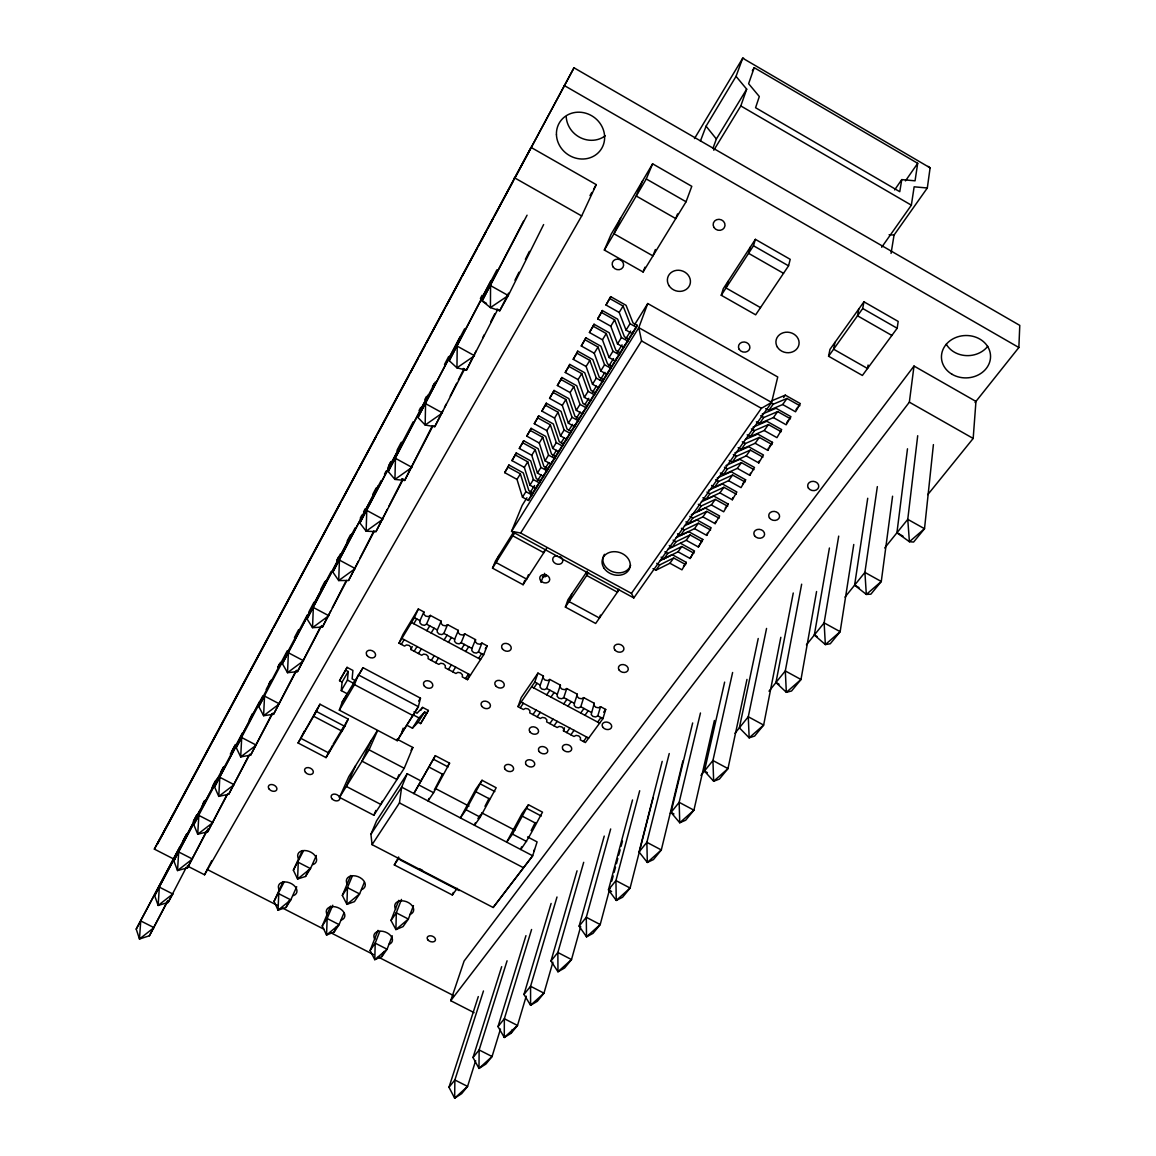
<?xml version="1.0" encoding="UTF-8"?>
<svg xmlns="http://www.w3.org/2000/svg" width="1156" height="1156" viewBox="0 0 1156 1156"><rect width="100%" height="100%" fill="white"/><g stroke="black" fill="none" stroke-linecap="round" stroke-linejoin="round"><path stroke-width="1.5" d="M410.958 649.542L411.045 647.374L409.181 645.467L406.479 644.932L404.528 646.103L399.022 643.17L402.982 634.427L418.342 608.966L423.876 611.929L423.79 614.139L425.654 616.076L428.37 616.596L430.35 615.397L441.13 621.177L441.028 623.387L442.878 625.309L445.595 625.83L447.589 624.645L458.34 630.41L458.224 632.607L460.059 634.528L462.776 635.049L464.784 633.864L475.521 639.629L475.391 641.811L477.211 643.719L479.928 644.239L481.951 643.068L487.167 645.872L483.67 654.744L467.486 679.67L462.284 676.91L462.414 674.772L460.579 672.893L457.877 672.359L455.898 673.5L445.219 667.807L445.32 665.654L443.485 663.761L440.783 663.241L438.803 664.382L428.11 658.689L428.197 656.521L426.362 654.628L423.66 654.094L421.68 655.25L410.958 649.542L412.259 646.609M423.876 611.929L419.975 620.642L419.903 622.853L421.767 624.789L424.498 625.324L426.492 624.124L430.35 615.397M975.057 402.534L1018.855 347.508L1019.78 325.4L573.997 67.799L157.418 843.981L169.051 822.595M441.13 621.177L437.344 629.933L437.243 632.144L439.107 634.08L441.838 634.601L443.846 633.416L447.589 624.645M307.308 614.949L258.785 706.533L263.597 715.709L279.391 703.874L264.536 696.071L263.597 715.709L273.567 714.278L296.659 670.321M287.338 650.669L236.2 747.556L240.694 756.905L256.271 745.143L241.705 737.542L240.694 756.905L250.679 755.099L272.7 713.295M458.34 630.41L454.669 639.21L454.554 641.407L456.403 643.328L459.134 643.863L461.157 642.693L464.784 633.864M242.457 732.918L193.76 824.604L197.719 834.227L212.849 822.61L198.846 815.399L197.719 834.227L207.704 831.771L227.689 793.955M475.521 639.629L471.951 648.473L471.821 650.655L473.657 652.576L476.388 653.097L478.425 651.941L481.951 643.068M927.806 494.609L973.179 438.442L975.953 401.421L914.006 366.047L464.105 961.041L450.724 1000.691L474.09 1012.642M543.407 676.029L540.271 685.046L540.069 687.199L541.875 689.077L544.606 689.612L546.672 688.485L549.779 679.439L560.4 685.132L560.183 687.256L561.961 689.135L564.677 689.67L566.758 688.543L577.335 694.221L577.119 696.331L578.881 698.21L581.598 698.744L583.679 697.617L594.242 703.282L594.011 705.391L595.759 707.255L598.476 707.79L600.571 706.677L605.715 709.437L602.955 718.613L585.398 742.557L580.298 739.84L580.514 737.774L578.766 735.924L576.064 735.389L573.997 736.473L563.492 730.867L563.695 728.8L561.932 726.951L559.229 726.416L557.178 727.514L546.644 721.893L546.846 719.812L545.068 717.948L542.366 717.414L540.314 718.512L529.766 712.891L529.939 710.795L528.162 708.931L525.46 708.397L523.422 709.509L518.004 706.619L521.24 697.574L537.959 673.11L543.407 676.029L543.219 678.167L545.011 680.046L547.727 680.581L549.779 679.439M341.266 690.609L347.465 680.075L348.245 671.535L345.702 670.177L339.532 680.711L342.075 682.054L341.266 690.609L347.103 693.687M560.4 685.132L557.351 694.207L557.149 696.331L558.94 698.224L561.672 698.759L563.752 697.632L566.758 688.543M577.335 694.221L574.402 703.325L574.185 705.449L575.963 707.327L578.694 707.862L580.789 706.75L583.679 697.617M933.412 444.612L924.511 528.726L913.587 542.063L909.411 541.716L896.926 532.757L907.489 448.788M594.242 703.282L591.178 714.553L592.941 716.417L595.672 716.966L597.782 715.853L600.571 706.677M917.705 435.725L907.763 519.347L909.411 541.716L924.511 528.726L907.763 519.347L884.701 547.958M450.724 1000.691L909.353 402.172L914.006 366.047M892.577 496.213L881.277 581.497L870.887 594.17L866.335 594.43L854.602 585.153L867.723 498.265M891.059 253.395L894.05 235.058L927.314 187.994L930.103 167.837L928.08 166.377M527.584 836.915L537.092 841.9L532.685 855.772L493.164 907.489L372.073 844.646L399.456 802.914L401.652 787.135L407.201 773.711L421.449 781.196M877.346 486.618L864.905 572.408L866.335 594.43L881.277 581.497L864.905 572.408L844.993 597.103M897.172 328.246L898.183 321.426L863.937 301.803L829.965 349.387L828.577 356.236L862.39 375.454L897.172 328.246L862.723 308.507L863.937 301.803M881.681 247.254L911.362 205.176L914.136 186.81L927.314 187.994M752.339 70.776L754.218 67.684L917.705 163.314L915.046 180.827L901.767 179.599L894.614 189.916M853.764 544.49L840.152 631.682L830.268 643.762L825.355 644.571L814.33 635.005L829.416 548.002M901.767 179.599L899.773 191.694L755.576 107.725L759.319 96.526L748.611 83.694L754.218 67.684M868.098 365.036L867.52 368.504L833.606 349.199L834.964 342.378M838.707 536.109L824.127 622.867L825.355 644.571L840.152 631.682L824.127 622.867L806.426 644.846M816.57 591.525L800.992 679.497L791.557 690.999L786.34 692.314L775.951 682.502L793.262 592.999M858.749 309.057L857.521 315.79L891.854 335.442M801.657 584.185L785.3 670.942L786.34 692.314L800.992 679.497L785.3 670.942L775.951 682.502L779.072 684.207M780.835 637.303L763.639 725.072L754.637 736.054L749.16 737.817L739.363 727.803L758.22 638.502M766.558 628.43L748.279 716.763L749.16 737.817L763.639 725.072L748.279 716.763L734.97 733.309M746.978 679.41L727.977 768.596L719.393 779.086L713.657 781.254L704.423 771.066L724.639 682.112M765.662 408.632L768.812 410.394L782.67 404.542L795.53 411.782L800.342 403.617L785.314 395.15L771.457 400.901M756.385 421.81L759.506 423.558L773.393 417.605L786.181 424.787L790.95 416.68L776.008 408.27L762.136 414.137M732.615 672.489L712.934 760.518L713.657 781.254L727.977 768.596L712.934 760.518L700.926 775.445M714.394 720.491L693.918 810.183L685.696 820.211L679.742 822.754L671.015 812.408L692.661 722.962M747.21 434.829L750.316 436.578L764.217 430.523L776.948 437.647L781.673 429.599L766.818 421.261L752.932 427.229M738.149 447.704L741.242 449.438L755.157 443.283L767.801 450.363L772.511 442.372L757.729 434.078L745.36 439.482M767.801 450.363L768.307 448.21M729.19 460.42L732.268 462.14L746.198 455.898L758.784 462.92L763.451 454.987L748.741 446.765L734.826 452.921M700.464 712.992L679.164 802.322L679.742 822.754L693.918 810.183L679.164 802.322L670.307 813.347M758.784 462.92L759.29 460.767M682.907 760.85L661.319 849.963L653.458 859.558L647.317 862.448L639.066 851.958L662.2 761.37M720.332 473.006L723.396 474.711L737.326 468.368L749.854 475.347L754.478 467.472L739.854 459.308L725.925 465.565M749.854 475.347L750.389 473.18M711.576 485.433L714.625 487.124L728.569 480.694L741.025 487.63L745.62 479.812L731.069 471.706L717.125 478.049M420.481 698.166L418.356 706.677L397.259 740.693L339.329 710.16L342.263 701.865L363.042 667.706L420.481 698.166L418.616 701.1M702.92 497.73L705.955 499.406L719.913 492.89L732.312 499.768L736.863 492.008L722.384 483.959L708.44 490.39M732.312 499.768L732.861 497.586M669.237 753.539L646.869 842.319L647.317 862.448L661.319 849.963L646.869 842.319L639.066 851.958M727.644 506.241L715.289 499.392L701.331 505.952L697.386 511.544L711.345 504.941L723.685 511.776L728.208 504.059L713.787 496.069L701.389 501.863M788.551 265.837L790.213 259.334L755.374 239.35L723.28 288.711L721.257 295.271L755.663 314.822L788.551 265.837L753.495 245.751L755.374 239.35M653.126 797.871L630.107 888.039L622.578 897.244L616.264 900.437L608.461 889.845L632.52 799.938M685.913 521.891L688.904 523.538L702.877 516.862L715.145 523.639L719.639 515.995L705.305 508.062L691.346 514.651M715.145 523.639L715.723 521.457M677.546 533.769L680.537 535.416L694.496 528.653L706.721 535.387L711.171 527.786L696.909 519.911L684.496 525.85M706.721 535.387L707.299 533.191M639.702 790.747L615.931 880.597L616.264 900.437L630.107 888.039L615.931 880.597L608.461 889.845L611.596 891.493M667.966 549.288L686.216 540.3L698.369 546.99L702.805 539.447L688.6 531.63L676.188 537.627M609.949 888.054L600.21 924.554L592.985 933.369L586.511 936.837L579.127 926.158L604.241 836.063M611.799 881.103L613.186 875.901M614.111 872.419L615.512 867.217M616.437 863.734L617.824 858.518M618.749 855.05L620.151 849.833M621.075 846.365L622.463 841.149M698.369 546.99L702.805 539.447M661.087 557.134L664.05 558.753L678.023 551.831L690.118 558.478L694.51 550.979L680.393 543.219M690.118 558.478L693.571 552.308M652.995 568.622L655.943 570.226L669.931 563.247L681.953 569.836L686.317 562.394L672.257 554.678L659.845 560.819M610.671 828.968L586.294 917.286L586.511 936.837L600.21 924.554L586.294 917.286L579.127 926.158M580.688 926.52L571.512 959.567L564.576 968.02L557.972 971.763L550.993 960.997L577.046 870.815M583.693 862.318L557.857 952.486L557.972 971.763L571.512 959.567L557.857 952.486L550.993 960.997M552.886 962.182L543.97 993.177L537.309 1001.313L530.59 1005.272L523.971 994.449L551.123 903.457M557.004 896.998L530.575 986.27L530.59 1005.272L543.97 993.177L530.575 986.27L523.971 994.449M750.475 246.893L748.568 253.323L783.537 273.322M526.197 996.212L517.512 1025.473L511.111 1033.291L504.276 1037.467L498.005 1026.586L525.951 935.652M511.111 1033.291L512.137 1029.852M531.587 929.496L504.348 1018.739L504.276 1037.467L517.512 1025.473L504.348 1018.739L498.005 1026.586M728.005 281.428L725.997 287.974L760.503 307.612M500.476 1029.028L492.066 1056.526L485.91 1064.055L478.989 1068.419L473.021 1057.509L501.69 966.662M397.259 740.693L401.594 733.15L403.155 728.15M475.651 1060.673L467.573 1086.423L461.649 1093.663L454.655 1098.2L448.99 1087.261L478.295 996.573M507.079 960.795L479.133 1049.951L478.989 1068.419L492.066 1056.526L479.133 1049.951L473.021 1057.509M618.33 589.271L617.391 592.19L586.684 575.471L587.682 572.581M483.468 990.967L454.872 1079.979L454.655 1098.2L467.573 1086.423L454.872 1079.979L448.99 1087.261M521.529 846.886L520.677 849.487C529.332 837.941 535.604 824.56 542.511 812.162L528.451 804.749L522.021 813.593L506.66 842.146L512.513 834.112L528.451 804.749M563.492 730.867L564.475 727.818M600.398 615.079L599.444 618.027L569.084 601.568L571.642 594.271M713.787 150.237L740.808 105.947L746.689 89.157L736.04 76.354L742.701 58.19L743.626 58.176M619.341 589.387L595.658 623.474L565.371 607.073L567.928 599.776L587.219 571.122M518.004 706.619L534.78 682.112L537.959 673.11M475.434 822.725L474.509 825.297L480.231 817.176L496.184 787.756L482.038 780.286L475.81 789.273L460.391 817.913L466.07 809.749L482.038 780.286M398.618 857.001L394.312 864.919L452.357 895.019L453.268 892.446M712.92 148.459L716.359 138.995L746.689 89.157M542.395 576.989L545.719 576.497L546.239 575.096M647.75 303.537L638.791 327.668L511.559 531.327L633.82 597.927L771.601 402.433L777.742 376.972L647.75 303.537L634.427 324.952M686.057 201.765L691.794 186.318L652.62 163.82L611.119 234.292L604.342 250.043L643.083 271.992L686.057 201.765L646.291 178.963L652.62 163.82M540.979 582.364L543.493 575.645M508.943 465.015L508.033 467.096L520.373 473.859L525.908 491.661L531.905 494.956L532.772 492.803L528.87 490.664L523.307 472.905L508.943 465.015L504.695 472.631L516.992 479.379L522.483 497.181L528.48 500.461L636.436 327.321L637.202 325.298L633.011 322.943L626.075 305.329L610.7 296.659L606.019 305.04L619.183 312.452L626.046 330.125L632.448 333.723L633.213 331.7M677.517 213.918L675.769 218.6L636.234 196L642.678 180.712M624.645 345.427L623.879 347.465L617.506 343.881L610.773 326.209L597.681 318.854L602.319 310.531L617.607 319.143L624.428 336.772L628.589 339.113L627.824 341.136L621.437 337.552L614.645 319.88L601.525 312.496L602.319 310.531M413.458 905.61L408.371 919.049L403.025 926.635L395.916 929.568L391.003 920.451L398.791 900.336M544.881 549.822L543.797 552.684L512.787 535.806L513.943 532.974M700.42 141.075L706.07 126.192L736.04 76.354M616.191 358.996L615.411 361.048L609.067 357.493L602.449 339.792L589.43 332.495L594.04 324.244L609.241 332.784L615.946 350.427L620.078 352.753L619.313 354.791L612.955 351.236L606.279 333.549L593.23 326.223L594.04 324.244M607.839 372.405L607.045 374.457L600.744 370.946L594.227 353.23L581.28 345.976L585.846 337.783L600.976 346.265L607.565 363.923L611.683 366.235L610.888 368.287L604.574 364.761L598.013 347.046L585.023 339.777L585.846 337.783M392.245 935.782L387.087 949.235L381.914 956.561L374.775 959.668L370.093 950.507L377.998 930.363M655.365 249.537L652.938 255.895L613.966 233.743L620.628 218.137M528.364 574.821L526.702 579.142L496.054 562.524L498.987 555.4M381.914 956.561L383.864 951.518M339.329 710.16L354.487 684.612L358.273 674.844L418.356 706.677L401.594 733.15M643.083 271.992L644.947 267.195M599.574 385.656L598.779 387.722L592.508 384.226L586.092 366.495L573.217 359.299L577.754 351.164L592.811 359.588L599.27 377.275L603.374 379.558L602.579 381.625L596.294 378.113L589.835 360.397L576.931 353.172L577.754 351.164M401.479 899.426L396.306 912.835L391.003 920.451M513.828 531.688L495.462 561.021L492.514 568.16L523.09 584.719L524.752 580.399M429.049 798.42L428.038 800.963L433.587 792.713L449.583 763.177L435.335 755.677L413.848 793.522L435.335 755.677M379.804 931.404L375.209 943.152L370.093 950.507M583.332 411.695L582.523 413.79L576.309 410.351L570.125 392.592L557.38 385.497L561.845 377.492L576.743 385.772L583 403.487L587.046 405.742L586.236 407.837L580.009 404.369L573.781 386.624L561.007 379.515L561.845 377.492M575.356 424.498L574.532 426.593L568.362 423.183L562.278 405.409L549.591 398.372L554.027 390.425L568.853 398.647L574.994 416.377L579.026 418.616L578.202 420.712L572.018 417.273L565.891 399.514L553.175 392.448L554.027 390.425M567.466 437.156L566.642 439.266L560.501 435.87L554.519 418.096L541.904 411.103L546.297 403.198L561.05 411.377L567.09 429.107L571.107 431.333L570.269 433.442L564.114 430.032L558.088 412.259L545.444 405.25L546.297 403.198M467.486 679.67L469.249 675.22M559.677 449.655L558.825 451.779L552.727 448.412L546.846 430.624L534.289 423.688L538.667 415.842L553.319 423.963L559.273 441.693L563.261 443.904L562.423 446.014L556.296 442.632L550.372 424.859L537.786 417.894L538.667 415.842M551.961 462.024L551.109 464.163L545.04 460.81L539.245 443.023L526.76 436.13L531.11 428.341L545.69 436.404L551.542 454.149L555.516 456.345L554.663 458.455L548.565 455.103L542.742 437.315L530.228 430.408L531.11 428.341M544.346 474.263L543.479 476.388L537.439 473.064L531.746 455.276L519.319 448.441L523.639 440.696L538.147 448.701L543.898 466.46L547.843 468.628L546.99 470.767L540.936 467.429L535.199 449.641L522.743 442.777L523.639 440.696M536.803 486.358L535.936 488.497L529.925 485.188L524.333 467.4L511.964 460.608L516.255 452.921L530.691 460.868L536.341 478.627L540.271 480.78L539.404 482.919L533.378 479.61L527.743 461.822L515.359 455.002L516.255 452.921M606.019 305.04L610.7 296.659M528.48 500.461L529.347 498.308M364.371 882.274L359.588 893.906L354.444 901.637L346.916 904.353L342.335 895.409L350.716 875.511M343.939 912.98L339.098 924.627L334.113 932.083L326.556 935.016L322.221 925.985L330.688 906.073M377.318 730.635L348.794 776.659L339.517 797.365L373.85 815.255L404.224 768.278L412.865 747.484L397.1 739.175M406.666 725.144L412.461 728.193L418.125 722.269L420.64 723.598L428.399 710.449L422.634 707.4L417.027 713.223L414.079 711.663M568.911 366.423L569.764 364.4L584.734 372.752L591.092 390.453L595.167 392.722L594.357 394.803L588.101 391.32L581.757 373.576L568.911 366.423L565.255 372.478L578.072 379.616L584.358 397.361L590.6 400.829M398.965 774.693L396.956 779.505L362.016 761.183L371.177 740.548M420.64 723.598L428.399 710.449M334.113 932.083L336.194 927.098M352.32 876.046L347.45 887.649L342.335 895.409M372.073 844.646L370.931 834.285L376.581 820.818L407.201 773.711M565.255 372.478L569.764 364.4M373.85 815.255L375.888 810.428M382.188 801.238L380.83 804.446L346.309 786.427L355.557 765.749M332.769 905.235L327.148 918.5L322.221 925.985M339.517 797.365L369.067 749.825L377.492 730.794M302.337 850.541L293.364 870.193L297.598 878.993L305.545 876.465L308.479 869.89M316.368 855.469L310.502 868.604L305.545 876.465M296.716 886.71L290.792 899.874L286.009 907.46L278.047 910.191L274.044 901.319L283.076 881.623M399.022 643.17L414.412 617.651L418.342 608.966M286.009 907.46L288.986 900.871M303.493 850.845L293.364 870.193M284.029 882.216L274.044 901.319M187.301 865.96L204.554 874.789L581.67 215.955L596.25 184.628L531.038 147.404L154.355 849.111L174.744 859.544M344.69 725.303L341.974 731.141L313.623 716.243L317.163 709.004M344.82 726.387L348.216 719.104L319.952 704.221L298.075 742.976L326.05 757.613L344.82 726.387L316.412 711.446L298.075 742.976M326.05 757.613L329.474 750.302M332.249 745.678L328.824 752.99L300.791 738.308L304.346 731.054M345.702 670.177L347.06 667.344L352.898 670.437L352.132 678.875L355.123 680.465L353.331 683.182L347.465 680.075M339.532 680.711L347.06 667.344M316.412 711.446L319.952 704.221M508.553 293.104L499.739 310.776L490.419 307.597L482.139 300.921L523.466 221.258M514.969 280.258L518.972 272.238M525.373 259.392L529.39 251.358M543.623 224.567L508.279 295.546L499.739 310.776L496.805 309.129M497.817 309.302L466.432 370.209L456.938 367.825L449.222 360.686L490.881 280.648M472.905 357.32L466.432 370.209L463.296 368.475M474.524 354.083L476.142 350.86M482.616 337.971L484.234 334.749M490.693 321.845L494.739 313.796M460.102 336.714L417.952 417.475L425.162 425.018L434.772 426.694L442.907 410.568M444.525 407.345L446.158 404.123M450.219 396.06L456.736 383.171M458.354 379.934L464.047 368.648M464.293 369.66L434.772 426.694M531.153 830.6L535.214 822.566M204.554 874.789L211.692 860.714M432.344 425.784L404.643 480.434L394.933 479.408L388.214 471.489L428.327 394.788M433.038 425.755L404.643 480.434L401.652 478.815M402.36 441.867L359.863 522.96L366.149 531.196L375.946 531.63L387.332 509.261M388.965 506.053L402.794 478.873M403.169 479.35L375.946 531.63M378.084 485.867L332.841 572.047L338.708 580.558L348.577 580.471L358.403 561.224M360.036 558.016L373.966 530.749M373.995 531.803L348.577 580.471M484.971 806.324L489.089 798.29M326.122 580.615L282.382 663.689L287.512 672.676L297.468 671.65L320.544 626.725M321.628 625.555L297.468 671.65M351.569 534.202L307.034 618.894L312.525 627.665L322.437 627.087L330.659 611.033M332.307 607.81L346.294 580.514M346.843 580.5L322.437 627.087M273.567 714.278L295.82 671.058M259.638 701.519L214.539 786.875L218.759 796.368L228.744 794.23L248.656 755.749M249.826 754.261L228.744 794.23M250.679 755.099L272.079 713.642M434.353 789.953L442.734 773.74M496.921 269.825L449.222 360.686M199.872 810.284L154.658 895.64L158.141 905.451L168.082 902.46L186.405 867.217M217.675 777.988L173.819 860.83L177.533 870.555L187.503 867.824L206.577 831.063M208.181 828.664L187.503 867.824M527.064 215.189L482.139 300.921L486.531 303.392M207.704 831.771L226.692 795.126M464.611 328.781L417.952 417.475M480.39 298.523L482.052 295.329M179.874 846.784L136.22 929.106L139.486 939.004L149.413 935.768L167.591 900.842M168.025 900.64L149.413 935.768M413.227 421.752L359.863 522.96M419.036 410.655L420.683 407.49M424.83 399.571L426.492 396.407M432.503 386.798L434.179 383.604M435.35 382L388.214 471.489M444.496 364.501L448.658 356.554M337.046 559.851L338.737 556.657M331.18 571.498L282.382 663.689M337.046 560.342L340.399 553.97M347.103 541.21L350.47 534.838M355.21 527.801L307.034 618.894M360.239 518.235L361.915 515.056M363.591 511.862L365.267 508.683M372.796 494.335L376.148 487.962M388.98 465.117L390.656 461.938M381.162 480.564L332.841 572.047M384.5 474.206L386.162 471.027M387.838 467.833L391.176 461.475M397.014 450.349L401.19 442.401M268.828 684.135L270.504 680.971M278.018 666.752L279.694 663.587M262.802 695.926L214.539 786.875M266.169 689.54L271.226 679.974M277.975 667.2L280.503 662.417M294.433 637.635L298.609 629.717M308.984 611.755L314.013 602.218M320.718 589.488L324.908 581.54M183.226 840.455L186.578 834.126M193.298 821.454L196.65 815.125M186.867 833.881L136.22 929.106M193.572 821.222L196.939 814.893M202.806 803.81L204.482 800.646M201.549 807.119L204.901 800.805M213.268 784.996L215.782 780.257M205.363 800.241L154.658 895.64M212.054 787.612L215.406 781.283M221.042 771.616L223.585 766.833M230.319 754.088L235.391 744.536M223.354 767.613L173.819 860.83M231.778 751.689L235.145 745.317M249.161 720.217L252.543 713.469M169.889 821.078L272.195 630.367M273.9 627.188L340.399 503.236M342.104 500.057L356.597 473.035M358.302 469.856L376.206 436.491M377.911 433.312L408.603 376.105M410.308 372.926L417.981 358.62M419.686 355.441L424.801 345.904M426.506 342.725L444.41 309.36M446.115 306.181L460.608 279.16M462.313 275.981L476.807 248.974M478.512 245.794L486.185 231.489M487.89 228.31L493.005 218.773M494.71 215.594L512.614 182.214M514.319 179.036L573.997 67.799M154.355 849.111L174.542 812.047M193.76 824.604L198.846 815.399M236.2 747.556L241.705 737.542M258.785 706.533L264.536 696.071M168.082 902.46L172.822 893.993L159.34 887.129L158.141 905.451L172.822 893.993M589.994 195.595L591.785 192.46M593.577 189.324L596.25 184.628M342.075 682.054L348.245 671.535M604.342 250.043L646.291 178.963M355.932 679.685L363.042 667.706M694.496 138.561L742.701 58.19L930.103 167.837M333.116 744.218L344.488 725.303M345.369 723.844L348.216 719.104M504.695 472.631L508.033 467.096M511.964 460.608L515.359 455.002M519.319 448.441L522.743 442.777M526.76 436.13L530.228 430.408M534.289 423.688L537.786 417.894M541.904 411.103L545.444 405.25M549.591 398.372L553.175 392.448M557.38 385.497L561.007 379.515M573.217 359.299L576.931 353.172M581.28 345.976L585.023 339.777M589.43 332.495L593.23 326.223M597.681 318.854L601.525 312.496M401.305 644.383L404.166 639.658M413.805 623.72L416.724 618.894M516.992 479.379L520.373 473.859M524.333 467.4L527.743 461.822M531.746 455.276L535.199 449.641M539.245 443.023L542.742 437.315M546.846 430.624L550.372 424.859M554.519 418.096L558.088 412.259M562.278 405.409L565.891 399.514M570.125 392.592L573.781 386.624M578.072 379.616L581.757 373.576M586.092 366.495L589.835 360.397M594.227 353.23L598.013 347.046M602.449 339.792L606.279 333.549M610.773 326.209L614.645 319.88M619.183 312.452L623.098 306.051L609.906 298.624M414.18 651.247L417.07 646.536M426.81 630.685L429.757 625.873M418.472 653.545L421.376 648.834M431.13 632.997L434.092 628.199M522.483 497.181L525.908 491.661M529.925 485.188L533.378 479.61M537.439 473.064L540.936 467.429M545.04 460.81L548.565 455.103M552.727 448.412L556.296 442.632M560.501 435.87L564.114 430.032M568.362 423.183L572.018 417.273M576.309 410.351L580.009 404.369M584.358 397.361L588.101 391.32M592.508 384.226L596.294 378.113M600.744 370.946L604.574 364.761M609.067 357.493L612.955 351.236M617.506 343.881L621.437 337.552M626.046 330.125L630.02 323.709L623.098 306.051M526.919 497.759L522.165 505.403L511.559 531.327L520.662 533.017L631.436 593.375L633.82 597.927M529.78 493.164L534.534 485.52M537.381 480.939L541.196 474.813M544.996 468.7L548.811 462.588M552.611 456.461L556.412 450.349M561.166 442.705L564.027 438.11M568.781 430.465L572.581 424.353M576.396 418.241L580.196 412.114M584.95 404.47L588.765 398.358M592.566 392.231L596.366 386.118M600.181 380.006L604.935 372.362M608.735 366.235L613.489 358.591M617.304 352.479L622.058 344.835M625.858 338.708L630.627 331.064M530.199 496.935L637.202 325.298M431.318 660.394L434.251 655.712M444.106 639.933L447.097 635.164M492.514 568.16L514.622 532.902M435.595 662.677L438.543 657.995M448.427 642.245L451.418 637.476M520.662 533.017L641.58 340.948L638.791 327.668L771.601 402.433L761.385 408.314L631.436 593.375M420.77 710.319L422.634 707.4M448.427 669.512L451.389 664.859M461.374 649.181L464.394 644.427M412.461 728.193L419.007 717.919L424.671 712.009L427.2 713.353M418.125 722.269L424.671 712.009M452.69 671.795L455.666 667.142M465.68 651.478L468.715 646.739M411.059 750.287L412.865 747.484M523.09 584.719L546.586 548.378M465.492 678.615L468.483 673.977M478.598 658.385L481.662 653.66M485.274 648.805L487.167 645.872M721.257 295.271L753.495 245.751M370.931 834.285L401.652 787.135L532.685 855.772L493.164 907.489M342.263 701.865L346.049 696.071M447.834 765.778L449.583 763.177M565.371 607.073L588.606 572.639M394.312 864.919L398.936 858.084L400.352 860.064L459.178 890.597M520.258 707.819L523.379 703.267M533.87 687.965L537.063 683.326M532.93 714.581L536.081 710.059M546.672 694.814L549.88 690.204M905.451 180.914L917.705 163.314M537.15 716.836L540.314 712.313M550.935 697.097L554.158 692.487M477.876 818.607L480.867 814.373M655.943 570.226L659.671 564.952L673.659 557.987L685.71 564.605M664.05 558.753L667.821 553.406L681.794 546.528L693.918 553.189M702.212 541.658L690.031 534.939L676.058 541.745L672.243 547.149L669.266 545.516M680.537 535.416L684.381 529.954L698.354 523.22L710.593 529.983M688.904 523.538L692.805 518.018L706.778 511.371L719.075 518.177M705.955 499.406L709.943 493.757L723.902 487.283L736.314 494.176M714.625 487.124L718.656 481.416L732.601 475.029L745.085 481.98M723.396 474.711L727.471 468.931L741.415 462.631L753.958 469.625M732.268 462.14L736.401 456.302L750.316 450.089L762.931 457.14M741.242 449.438L745.418 443.514L759.333 437.401L772.006 444.511M750.316 436.578L754.55 430.581L768.437 424.584L781.196 431.737M759.506 423.558L763.784 417.504L777.67 411.594L790.487 418.804M768.812 410.394L773.133 404.268L786.99 398.459L799.88 405.727M549.808 723.584L552.987 719.075M563.695 703.932L566.946 699.337M783.595 397.577L785.314 395.15M554.013 725.824L557.206 721.33M567.957 706.2L571.209 701.62M669.931 563.247L673.659 557.987M678.023 551.831L681.794 546.528M686.216 540.3L690.031 534.939M694.496 528.653L698.354 523.22M702.877 516.862L706.778 511.371M711.345 504.941L715.289 499.392M719.913 492.89L723.902 487.283M728.569 480.694L732.601 475.029M737.326 468.368L741.415 462.631M746.198 455.898L750.316 450.089M755.157 443.283L759.333 437.401M764.217 430.523L768.437 424.584M773.393 417.605L777.67 411.594M782.67 404.542L786.99 398.459M828.577 356.236L862.723 308.507M683.514 566.31L686.317 562.394M725.231 508.207L728.208 504.059M742.586 484.046L745.62 479.812M769.361 446.751L772.511 442.372M786.658 422.663L788.378 420.264M795.993 409.658L797.727 407.244M566.642 732.557L569.865 728.078M580.688 713.021L583.982 708.455M452.357 895.019L457.184 888.314M570.847 734.797L574.07 730.332M584.936 715.289L588.231 710.738M603.649 712.24L605.715 709.437M583.433 741.516L586.684 737.066M597.652 722.095L600.961 717.558M769 691.187L775.806 682.763M889.123 234.74L894.05 235.058M207.04 869.384L277.483 905.451M282.281 907.908L323.911 929.207M330.313 932.487L373.533 954.61M378.33 957.067L453.585 995.591M419.397 868.705L422.547 870.338M399.456 802.914L523.104 867.549M369.067 749.825L404.224 768.278M435.711 788.681L468.975 806.137M481.647 812.798L514.911 830.254M419.325 785.227L433.587 792.713M466.07 809.749L480.231 817.176M512.513 834.112L526.601 841.496M433.832 759.42L448.109 766.948M480.65 784.086L494.84 791.571M527.179 808.593L541.283 816.035M428.847 767.006L443.066 774.491M475.477 791.542L489.624 798.984M521.833 815.934L535.893 823.332M413.183 714.841L419.007 717.919M354.487 684.612L413.111 715.651M671.015 812.408L673.948 813.968M401.869 638.43L470.492 675.046M521.11 702.068L588.664 738.12M704.423 771.066L707.414 772.67M414.412 617.651L419.975 620.642M426.492 624.124L437.344 629.933M443.846 633.416L454.669 639.21M461.157 642.693L471.951 648.473M478.425 651.941L483.67 654.744M534.78 682.112L540.271 685.046M546.672 688.485L557.351 694.207M563.752 697.632L574.402 703.325M580.789 706.75L591.41 712.443M597.782 715.853L602.955 718.613M411.493 622.492L480.607 659.469M531.601 686.751L599.632 723.15M664.859 551.788L667.821 553.406M814.33 635.005L817.22 636.595M656.724 563.333L659.671 564.952M681.39 528.306L684.381 529.954M673.081 540.112L676.058 541.745M698.311 504.276L701.331 505.952M689.8 516.356L692.805 518.018M715.607 479.711L718.656 481.416M706.908 492.066L709.943 493.757M854.602 585.153L859.038 587.609M724.407 467.212L727.471 468.931M742.311 441.78L745.418 443.514M896.926 532.757L902.981 536.138M733.309 454.568L736.401 456.302M641.58 340.948L761.385 408.314M760.648 415.741L763.784 417.504M751.429 428.833L754.55 430.581M630.02 323.709L636.436 327.321M770.604 402.852L773.133 404.268M514.362 177.706L581.67 215.955M909.353 402.172L973.179 438.442M564.244 85.501L1018.855 347.508M740.808 105.947L911.362 205.176M706.07 126.192L716.359 138.995M544.505 573.333L545.719 576.497M560.039 556.556A5.173 4.133 20.2 0 1 561.209 563.55A5.173 4.133 20.2 0 1 553.088 561.137A5.173 4.133 20.2 0 1 557.467 555.79M605.267 135.772A24.276 22.484 35.7 0 1 580.529 137.737A24.276 22.484 35.7 0 1 566.209 116.756M298.783 859.298A9.913 6.69 23.3 0 1 302.207 850.773A9.913 6.69 23.3 0 1 314.952 855.541A9.913 6.69 23.3 0 1 312.958 864.601M374.847 939.308A9.667 6.387 21 0 1 378.518 931.331A9.667 6.387 21 0 1 390.959 935.984A9.667 6.387 21 0 1 388.676 944.481M327.321 914.931A9.71 6.43 22.2 0 1 330.804 906.824A9.71 6.43 22.2 0 1 343.289 911.492A9.71 6.43 22.2 0 1 341.193 920.118M279.492 890.409A9.739 6.459 23.4 0 1 282.772 882.158A9.739 6.459 23.4 0 1 295.3 886.84A9.739 6.459 23.4 0 1 293.422 895.611M534.361 849.544A4.581 3.222 18.3 0 1 533.899 851.148M395.699 909.281A9.84 6.618 20.8 0 1 399.528 901.015A9.84 6.618 20.8 0 1 412.186 905.755A9.84 6.618 20.8 0 1 409.773 914.54M347.392 884.369A9.869 6.661 22.1 0 1 351.019 875.973A9.869 6.661 22.1 0 1 363.735 880.728A9.869 6.661 22.1 0 1 361.525 889.643M987.773 346.28A24.117 20.967 -3 0 1 946.273 344.199M630.641 565.197A14.32 11.488 17.8 0 1 612.03 571.498A14.32 11.488 17.8 0 1 604.458 554.316M490.563 285.619L490.419 307.597L508.279 295.546L490.563 285.619M457.227 346.15L456.938 367.825L474.538 355.745L457.227 346.15M425.567 403.646L425.162 425.018L442.473 412.952L425.567 403.646M396.306 912.835L395.916 929.568L408.371 919.049L396.306 912.835M395.453 458.34L394.933 479.408L411.97 467.356L395.453 458.34M375.209 943.152L374.775 959.668L387.087 949.235L375.209 943.152M366.77 510.417L366.149 531.196L382.925 519.16L366.77 510.417M347.45 887.649L346.916 904.353L359.588 893.906L347.45 887.649M339.43 560.082L338.708 580.558L355.239 568.564L339.43 560.082M327.148 918.5L326.556 935.016L339.098 924.627L327.148 918.5M298.262 862.304L297.598 878.993L310.502 868.604L298.262 862.304M313.334 607.478L312.525 627.665L328.81 615.715L313.334 607.478M288.393 652.764L287.512 672.676L303.551 660.77L288.393 652.764M278.769 893.704L278.047 910.191L290.792 899.874L278.769 893.704M219.828 777.28L218.759 796.368L234.104 784.678L219.828 777.28M178.689 851.972L177.533 870.555L192.431 859.009L178.689 851.972M140.729 920.927L139.486 939.004L153.979 927.632L140.729 920.927M739.204 349.358A5.766 5.072 12.6 0 0 749.131 349.878A5.766 5.072 12.6 0 0 744.204 341.974A5.766 5.072 12.6 0 0 739.204 349.358M556.441 134.775A24.738 22.773 34.7 0 0 593.462 156.291A24.738 22.773 34.7 0 0 591.699 115.745A24.738 22.773 34.7 0 0 556.441 134.775M713.946 227.4A5.968 5.477 16 0 0 724.234 227.804A5.968 5.477 16 0 0 719.061 219.322A5.968 5.477 16 0 0 713.946 227.4M427.908 939.929A4.335 2.89 20 0 0 435.133 940.811A4.335 2.89 20 0 0 430.928 935.811A4.335 2.89 20 0 0 427.908 939.929M269.247 789.216A4.523 3.121 24.9 0 0 276.631 790.01A4.523 3.121 24.9 0 0 271.978 784.534A4.523 3.121 24.9 0 0 269.247 789.216M754.536 535.676A5.419 4.436 11.6 0 0 763.856 536.355A5.419 4.436 11.6 0 0 759.275 529.318A5.419 4.436 11.6 0 0 754.536 535.676M526.269 764.752A4.754 3.482 18.9 0 0 534.289 765.561A4.754 3.482 18.9 0 0 529.838 759.752A4.754 3.482 18.9 0 0 526.269 764.752M769.419 517.845A5.462 4.508 10.8 0 0 778.826 518.509A5.462 4.508 10.8 0 0 774.231 511.385A5.462 4.508 10.8 0 0 769.419 517.845M952.111 374.327A24.565 21.198 -2.1 0 0 990.475 358.129A24.565 21.198 -2.1 0 0 955.405 337.682A24.565 21.198 -2.1 0 0 952.111 374.327M332.003 798.796A4.552 3.165 23.5 0 0 339.488 799.605A4.552 3.165 23.5 0 0 334.922 794.114A4.552 3.165 23.5 0 0 332.003 798.796M505.215 769.376A4.725 3.439 19.5 0 0 513.163 770.185A4.725 3.439 19.5 0 0 508.698 764.419A4.725 3.439 19.5 0 0 505.215 769.376M495.606 685.739A4.884 3.685 20.6 0 0 503.828 686.491A4.884 3.685 20.6 0 0 499.204 680.378A4.884 3.685 20.6 0 0 495.606 685.739M668.992 285.619A11.661 10.462 18.5 0 0 688.976 286.572A11.661 10.462 18.5 0 0 678.76 270.244A11.661 10.462 18.5 0 0 668.992 285.619M424.339 686.028A4.841 3.598 22.7 0 0 432.402 686.78A4.841 3.598 22.7 0 0 427.691 680.725A4.841 3.598 22.7 0 0 424.339 686.028M540.546 580.5A5.13 4.06 20.4 0 0 549.216 581.193A5.13 4.06 20.4 0 0 544.447 574.575A5.13 4.06 20.4 0 0 540.546 580.5M502.412 648.921A4.971 3.8 20.8 0 0 510.764 649.672A4.971 3.8 20.8 0 0 506.068 643.386A4.971 3.8 20.8 0 0 502.412 648.921M777.352 347.046A11.632 10.245 9.4 0 0 797.438 348.129A11.632 10.245 9.4 0 0 787.742 332.191A11.632 10.245 9.4 0 0 777.352 347.046M602.854 727.283A4.899 3.67 16.9 0 0 611.163 728.092A4.899 3.67 16.9 0 0 606.741 722.052A4.899 3.67 16.9 0 0 602.854 727.283M619.154 670.09A5.014 3.858 16.7 0 0 627.694 670.856A5.014 3.858 16.7 0 0 623.185 664.556A5.014 3.858 16.7 0 0 619.154 670.09M808.333 487.976A5.563 4.638 8.7 0 0 817.942 488.641A5.563 4.638 8.7 0 0 813.347 481.33A5.563 4.638 8.7 0 0 808.333 487.976M305.487 772.396A4.581 3.208 24.4 0 0 313.016 773.176A4.581 3.208 24.4 0 0 308.363 767.598A4.581 3.208 24.4 0 0 305.487 772.396M529.968 731.979A4.826 3.584 19.1 0 0 538.089 732.774A4.826 3.584 19.1 0 0 533.595 726.821A4.826 3.584 19.1 0 0 529.968 731.979M481.864 706.388A4.841 3.598 20.8 0 0 489.985 707.154A4.841 3.598 20.8 0 0 485.375 701.143A4.841 3.598 20.8 0 0 481.864 706.388M539.216 751.617A4.797 3.526 18.6 0 0 547.294 752.412A4.797 3.526 18.6 0 0 542.843 746.545A4.797 3.526 18.6 0 0 539.216 751.617M367.175 655.654A4.87 3.613 24.7 0 0 375.209 656.377A4.87 3.613 24.7 0 0 370.397 650.25A4.87 3.613 24.7 0 0 367.175 655.654M614.746 649.817A5.058 3.916 17 0 0 623.359 650.568A5.058 3.916 17 0 0 618.792 644.181A5.058 3.916 17 0 0 614.746 649.817M563.088 749.594A4.812 3.555 17.9 0 0 571.237 750.403A4.812 3.555 17.9 0 0 566.801 744.493A4.812 3.555 17.9 0 0 563.088 749.594M613.041 266.877A5.823 5.202 23.9 0 0 622.954 267.311A5.823 5.202 23.9 0 0 617.709 259.132A5.823 5.202 23.9 0 0 613.041 266.877M604.169 568.362A14.334 11.502 17.8 0 0 628.589 570.327A14.334 11.502 17.8 0 0 615.7 551.73A14.334 11.502 17.8 0 0 604.169 568.362"/></g></svg>
